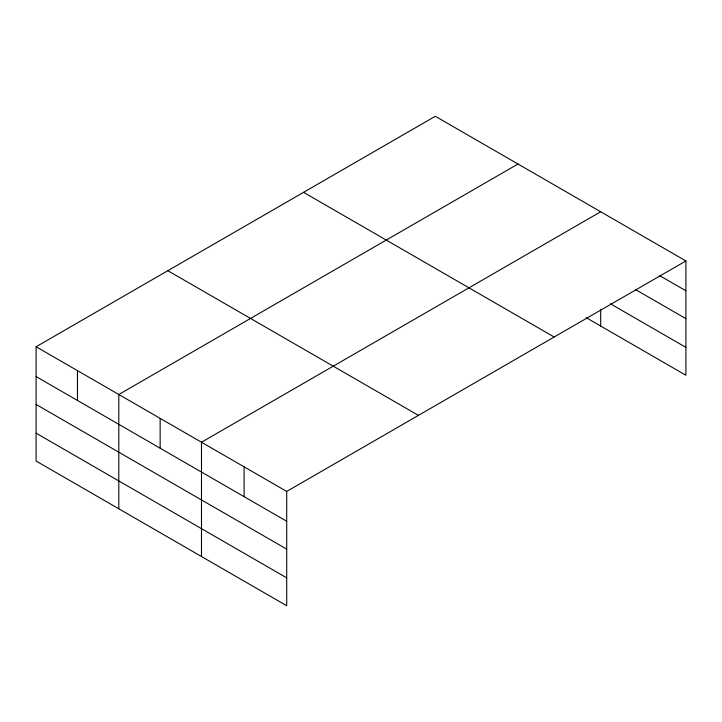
<?xml version="1.0" encoding="UTF-8"?>
<svg xmlns="http://www.w3.org/2000/svg" width="722" height="722" viewBox="0 0 722 722"><rect width="100%" height="100%" fill="white"/><g stroke="black" fill="none" stroke-linecap="round" stroke-linejoin="round"><path stroke-width="1.08" d="M36.1 346.75L286.697 491.429L286.697 605.722L36.1 461.042L36.1 346.75L435.303 116.278L685.9 260.958L685.9 375.25L586.273 317.725M517.999 164.02L118.796 394.501L118.796 508.793M600.695 211.763L201.492 442.243L201.492 556.536M286.697 491.429L685.9 260.958M659.755 275.687L685.9 290.776M635.55 289.585L685.9 318.655M610.379 303.772L685.9 347.372M303.565 192.332L554.162 337.012M167.838 270.696L418.435 415.376M36.1 376.577L286.697 521.257M36.1 404.446L286.697 549.126M36.1 433.173L286.697 577.853M600.695 309.332L600.695 326.055M244.099 466.836L244.099 496.655M160.149 418.372L160.149 448.191M77.453 370.621L77.453 400.448"/></g></svg>
